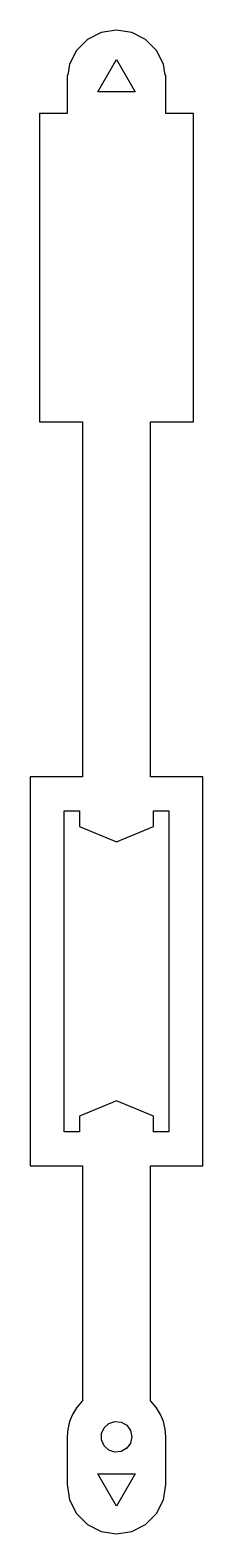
# Model space of a CAD drawing. Header units: metres. Extents: x -1.7 to 3.9, y 0 to 48.8.
import ezdxf

# ---------------------------------------------------------------- set-up
doc = ezdxf.new("R2010")
doc.units = ezdxf.units.M

msp = doc.modelspace()

# ---------------------------------------------------------------- linework, layer by layer
for p, q in [((1.09999, 48.75), (0.60556, 48.6717)), ((1.59442, 48.6717), (1.09999, 48.75)), ((0.159531, 48.4444), (-0.194427, 48.0904)), ((0.60556, 48.6717), (0.159531, 48.4444)), ((2.04045, 48.4444), (1.59442, 48.6717)), ((2.39442, 48.0904), (2.04045, 48.4444)), ((-0.194427, 48.0904), (-0.421692, 47.6444)), ((0.493774, 46.75), (1.09999, 47.8)), ((1.09999, 47.8), (1.70621, 46.75)), ((2.62169, 47.6444), (2.39442, 48.0904)), ((-0.421692, 47.6444), (-0.478882, 47.2833)), ((2.67888, 47.2833), (2.62169, 47.6444)), ((-0.478882, 47.2833), (-0.5, 47.2833)), ((-0.5, 47.2833), (-0.5, 46.05)), ((2.7, 47.2833), (2.67888, 47.2833)), ((2.7, 46.05), (2.7, 47.2833)), ((1.70621, 46.75), (0.493774, 46.75)), ((-0.5, 46.05), (-1.39999, 46.05)), ((-1.39999, 46.05), (-1.39999, 36.05)), ((3.59999, 46.05), (2.7, 46.05)), ((3.59999, 36.05), (3.59999, 46.05)), ((-1.39999, 36.05), (0, 36.05)), ((0, 36.05), (0, 24.5375)), ((2.2, 24.5375), (2.2, 36.05)), ((2.2, 36.05), (3.59999, 36.05)), ((0, 24.5375), (-1.7, 24.5375)), ((-1.7, 24.5375), (-1.7, 11.9375)), ((3.89998, 24.5375), (2.2, 24.5375)), ((3.89998, 11.9375), (3.89998, 24.5375)), ((-0.600006, 13.0375), (-0.600006, 23.4375)), ((-0.600006, 23.4375), (-0.100006, 23.4375)), ((-0.100006, 23.4375), (-0.100006, 22.9375)), ((2.29999, 22.9375), (2.29999, 23.4375)), ((2.29999, 23.4375), (2.79999, 23.4375)), ((2.79999, 23.4375), (2.79999, 13.0375)), ((-0.100006, 22.9375), (1.09998, 22.4375)), ((1.09998, 22.4375), (2.29999, 22.9375)), ((1.09998, 14.0375), (-0.100006, 13.5375)), ((2.29997, 13.5375), (1.09998, 14.0375)), ((-0.100006, 13.5375), (-0.100006, 13.0375)), ((2.29999, 13.0375), (2.29997, 13.5375)), ((-0.100006, 13.0375), (-0.600006, 13.0375)), ((2.79999, 13.0375), (2.29999, 13.0375)), ((-1.7, 11.9375), (0, 11.9375)), ((0, 11.9375), (0, 4.30815)), ((2.2, 4.30815), (2.2, 11.9375)), ((2.2, 11.9375), (3.89998, 11.9375)), ((-0.194427, 4.09045), (-0.325623, 3.87637)), ((-0.031372, 4.28136), (-0.194427, 4.09045)), ((0, 4.30815), (-0.031372, 4.28136)), ((2.23137, 4.28136), (2.2, 4.30815)), ((2.39442, 4.09045), (2.23137, 4.28136)), ((2.5256, 3.87637), (2.39442, 4.09045)), ((-0.421692, 3.64442), (-0.480316, 3.40028)), ((-0.325623, 3.87637), (-0.421692, 3.64442)), ((0.610916, 3.25395), (0.69548, 3.44388)), ((0.69548, 3.44388), (0.849991, 3.58301)), ((0.849991, 3.58301), (1.04773, 3.64725)), ((1.04773, 3.64725), (1.2545, 3.62552)), ((1.2545, 3.62552), (1.43456, 3.52156)), ((1.43456, 3.52156), (1.55676, 3.35336)), ((2.62169, 3.64442), (2.5256, 3.87637)), ((2.6803, 3.40028), (2.62169, 3.64442)), ((-0.480316, 3.40028), (-0.5, 3.14999)), ((-0.5, 3.14999), (-0.5, 1.59999)), ((0.610916, 3.04604), (0.610916, 3.25395)), ((0.69548, 2.85609), (0.610916, 3.04604)), ((1.55676, 2.94662), (1.43456, 2.77843)), ((1.55676, 3.35336), (1.59999, 3.14999)), ((1.59999, 3.14999), (1.55676, 2.94662)), ((2.7, 3.14999), (2.6803, 3.40028)), ((2.7, 1.59999), (2.7, 3.14999)), ((0.849991, 2.71698), (0.69548, 2.85609)), ((1.04773, 2.65273), (0.849991, 2.71698)), ((1.2545, 2.67447), (1.04773, 2.65273)), ((1.43456, 2.77843), (1.2545, 2.67447)), ((0.493774, 1.95), (1.70621, 1.95)), ((1.09999, 0.899994), (0.493774, 1.95)), ((1.70621, 1.95), (1.09999, 0.899994)), ((-0.5, 1.59999), (-0.421692, 1.10556)), ((2.62169, 1.10556), (2.7, 1.59999)), ((-0.421692, 1.10556), (-0.194427, 0.659531)), ((2.39442, 0.659531), (2.62169, 1.10556)), ((-0.194427, 0.659531), (0.159531, 0.305573)), ((2.04045, 0.305573), (2.39442, 0.659531)), ((0.159531, 0.305573), (0.60556, 0.078308)), ((0.60556, 0.078308), (1.09999, 0)), ((1.09999, 0), (1.59442, 0.078308)), ((1.59442, 0.078308), (2.04045, 0.305573))]:
    msp.add_line(p, q)

doc.saveas('drawing.dxf')
